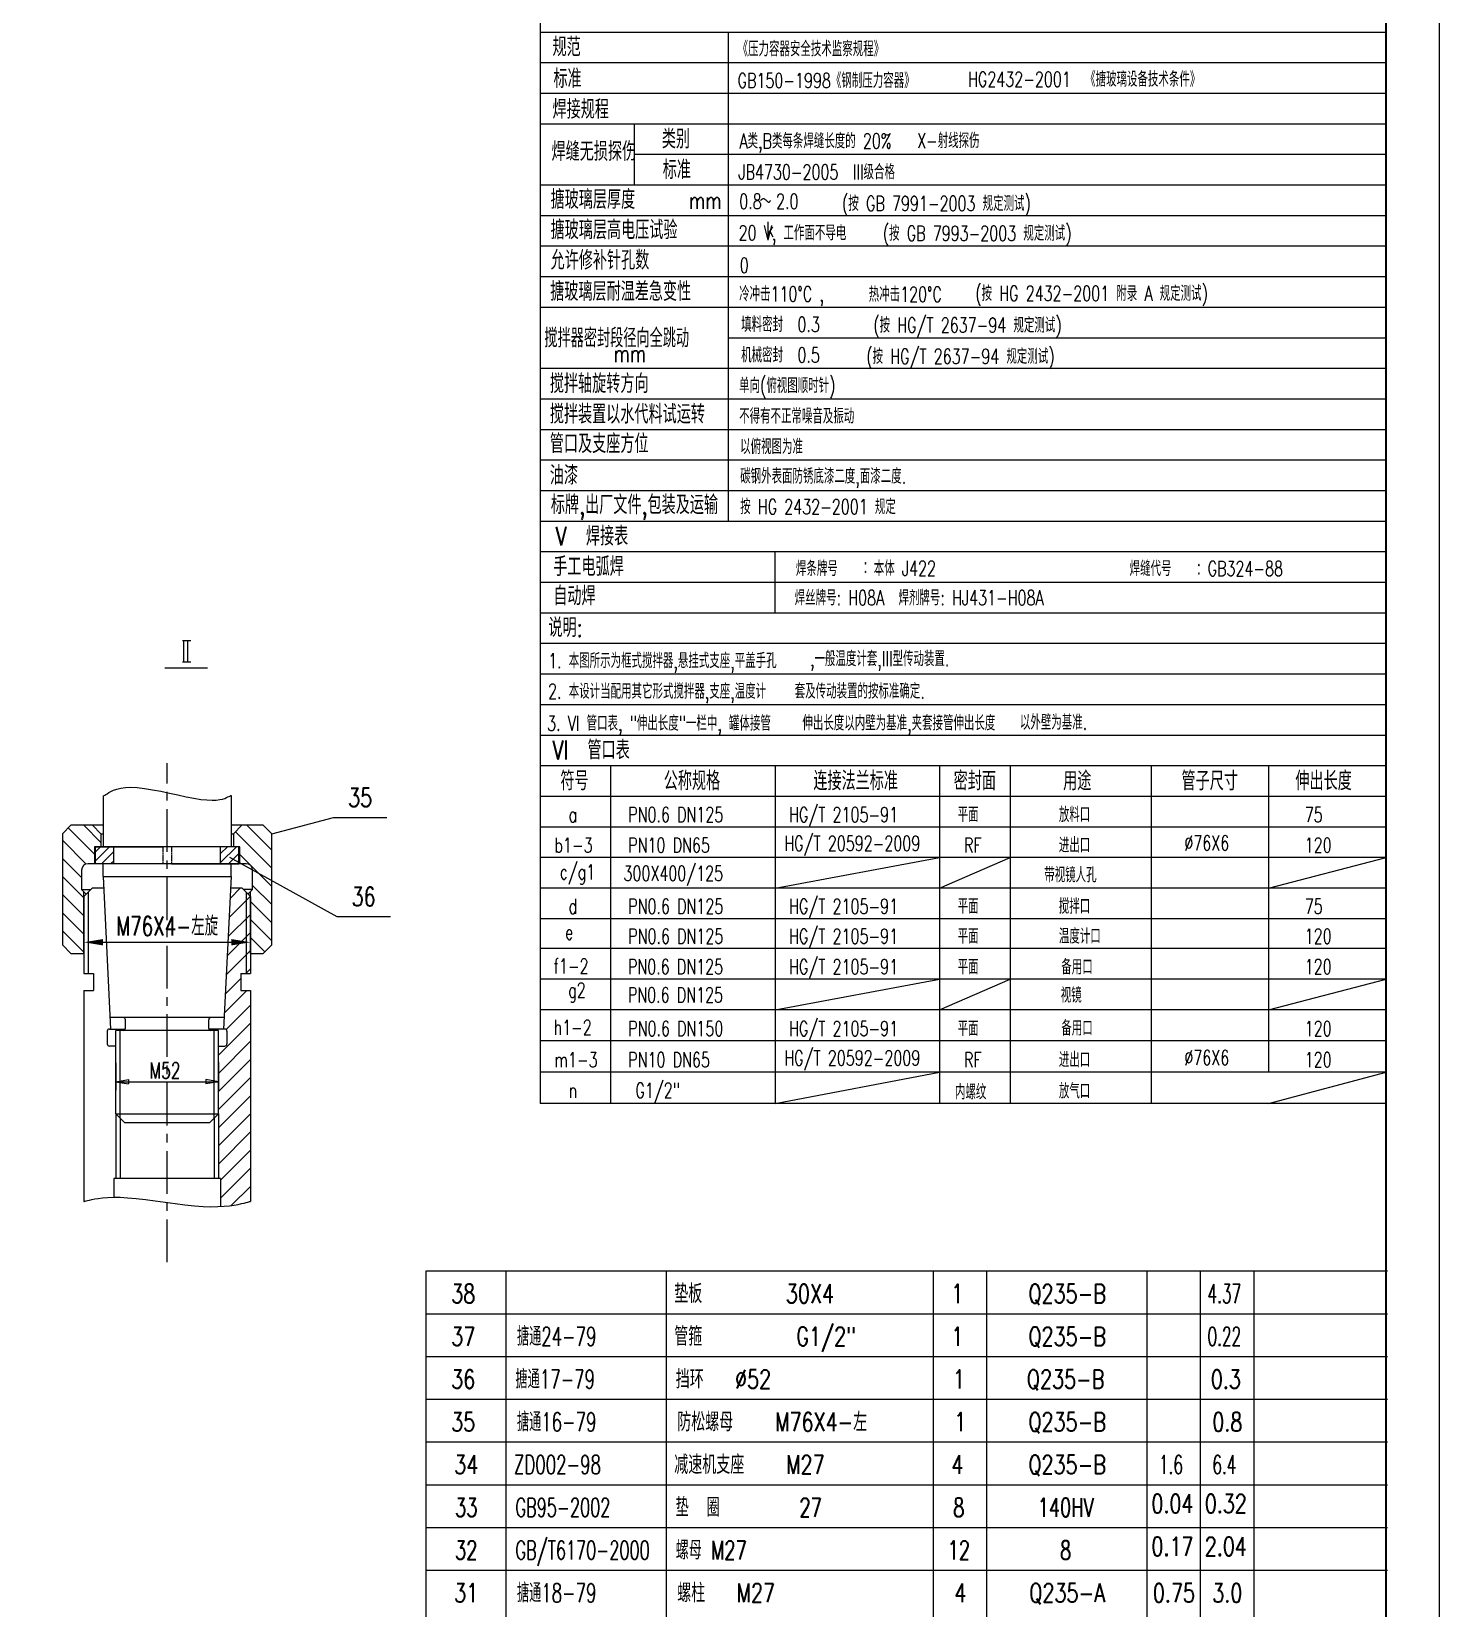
# Model space of a CAD drawing. Extents: x 21069 to 28494, y -750 to 9762.
# Drawn here: x 25199 to 28494, y 3260 to 6949 of the extents above; entities that cross this region are included whole.
import ezdxf
from ezdxf.enums import TextEntityAlignment as Align

# ---------------------------------------------------------------- set-up
doc = ezdxf.new("R2010")
doc.units = 0
doc.header["$LTSCALE"] = 8
for name, pattern in [('ACAD_ISO10W100', [18, 12, -3, 0, -3]), ('CENTER', [2, 1.25, -0.25, 0.25, -0.25]), ('HIDDEN', [0.375, 0.25, -0.125])]:
    doc.linetypes.add(name, pattern=pattern)
for name, color, linetype in [('1', 1, 'Continuous'), ('2', 7, 'CENTER'), ('3', 7, 'HIDDEN'), ('5', 7, 'Continuous'), ('K1', 4, 'Continuous'), ('tank', 1, 'Continuous'), ('tanky', 7, 'Continuous'), ('图层2', 4, 'ACAD_ISO10W100')]:
    doc.layers.add(name, color=color, linetype=linetype)
doc.layers.add('标注', color=7, linetype='Continuous', lineweight=13)
doc.styles.add('hzfs', font='simplex.shx', dxfattribs={"width": 0.7, "bigfont": 'hzfs.shx'})
doc.dimstyles.new('PVCAD$0', dxfattribs={"dimscale": 15, "dimtxt": 3, "dimasz": 3, "dimexe": 2, "dimexo": 1, "dimgap": 1, "dimtad": 1, "dimdec": 0, "dimzin": 0, "dimdsep": 46, "dimtxsty": 'hzfs', "dimcen": 2.5, "dimclrd": 4, "dimclre": 4, "dimadec": 0, "dimazin": 0, "dimtfac": 1, "dimtmove": 0, "dimatfit": 0, "dimfxl": 1, "dimarcsym": 0})

# ---------------------------------------------------------------- blocks, each defined once
blk = doc.blocks.new('*D110')
for p, q in [((-320.183002, 414.382315), (-320.180446, 414.382922)), ((-320.180446, 414.382922), (-320.16255, 414.387173)), ((-320.16255, 414.387173), (-320.113976, 414.398709)), ((-320.113976, 414.398709), (-320.019385, 414.421173)), ((-320.019385, 414.421173), (-319.863437, 414.45821)), ((-319.863437, 414.45821), (-319.630794, 414.513462)), ((-319.630794, 414.513462), (-319.306116, 414.590571)), ((-319.306116, 414.590571), (-318.874064, 414.693181)), ((-318.874064, 414.693181), (-318.319703, 414.821791)), ((-318.319703, 414.821791), (-317.629714, 414.964325)), ((-317.629714, 414.964325), (-316.791181, 415.105565)), ((-316.791181, 415.105565), (-315.791188, 415.230292)), ((-315.791188, 415.230292), (-314.616822, 415.323285)), ((-314.616822, 415.323285), (-313.255165, 415.369327)), ((-313.255165, 415.369327), (-311.693303, 415.353198)), ((-311.693303, 415.353198), (-309.91832, 415.259678)), ((-309.91832, 415.259678), (-307.928555, 415.080053)), ((-307.928555, 415.080053), (-305.767363, 414.831618)), ((-305.767363, 414.831618), (-303.489352, 414.538173)), ((-303.489352, 414.538173), (-301.149133, 414.223517)), ((-301.149133, 414.223517), (-298.801314, 413.911451)), ((-298.801314, 413.911451), (-296.500504, 413.625773)), ((-296.500504, 413.625773), (-294.301312, 413.390283)), ((-294.301312, 413.390283), (-292.258347, 413.228781)), ((-292.258347, 413.228781), (-290.415598, 413.158348)), ((-288.774569, 413.169189), (-287.326146, 413.244789)), ((-287.326146, 413.244789), (-286.061213, 413.368636)), ((-286.061213, 413.368636), (-284.970655, 413.524216)), ((-284.970655, 413.524216), (-284.045356, 413.695015)), ((-284.045356, 413.695015), (-283.2762, 413.864519)), ((-283.2762, 413.864519), (-282.654073, 414.016215)), ((-282.654073, 414.016215), (-282.168505, 414.137057)), ((-282.168505, 414.137057), (-281.80361, 414.227867)), ((-281.80361, 414.227867), (-281.54215, 414.292935)), ((-281.54215, 414.292935), (-281.366886, 414.336553)), ((-281.366886, 414.336553), (-281.260578, 414.363009)), ((-281.260578, 414.363009), (-281.183002, 414.382315)), ((-281.205988, 414.376595), (-281.185875, 414.3816)), ((-290.415598, 413.158348), (-288.774569, 413.169189))]:
    blk.add_line(p, q)
blk = doc.blocks.new('*D111')
for p, q in [((-315.683002, 509.186114), (-315.681154, 509.187266)), ((-315.681154, 509.187266), (-315.66822, 509.19533)), ((-315.66822, 509.19533), (-315.633114, 509.217218)), ((-315.633114, 509.217218), (-315.564749, 509.259841)), ((-315.564749, 509.259841), (-315.452039, 509.330112)), ((-315.452039, 509.330112), (-315.283899, 509.434943)), ((-315.283899, 509.434943), (-315.04924, 509.581245)), ((-315.04924, 509.581245), (-314.736979, 509.77593)), ((-314.736979, 509.77593), (-314.335133, 510.02064)), ((-314.335133, 510.02064), (-313.828147, 510.295934)), ((-313.828147, 510.295934), (-313.199569, 510.577099)), ((-313.199569, 510.577099), (-312.432948, 510.839425)), ((-312.432948, 510.839425), (-311.511833, 511.058199)), ((-311.511833, 511.058199), (-310.419772, 511.208709)), ((-310.419772, 511.208709), (-309.140315, 511.266245)), ((-309.140315, 511.266245), (-307.65701, 511.206094)), ((-307.65701, 511.206094), (-305.965695, 511.013166)), ((-305.965695, 511.013166), (-304.111358, 510.710859)), ((-304.111358, 510.710859), (-302.151276, 510.332192)), ((-302.151276, 510.332192), (-300.142726, 509.910184)), ((-300.142726, 509.910184), (-298.142985, 509.477855)), ((-298.142985, 509.477855), (-296.209329, 509.068222)), ((-286.441103, 508.998497), (-286.190871, 509.1205)), ((-286.190871, 509.1205), (-286.002826, 509.212183)), ((-286.002826, 509.212183), (-285.868085, 509.277877)), ((-285.868085, 509.277877), (-285.777765, 509.321913)), ((-285.777765, 509.321913), (-285.72298, 509.348624)), ((-285.72298, 509.348624), (-285.683002, 509.368115)), ((-285.694847, 509.36234), (-285.684483, 509.367394)), ((-296.209329, 509.068222), (-294.399037, 508.714306)), ((-294.399037, 508.714306), (-292.769383, 508.449126)), ((-292.769383, 508.449126), (-291.364624, 508.296939)), ((-291.364624, 508.296939), (-290.176926, 508.246956)), ((-290.176926, 508.246956), (-289.185433, 508.279626)), ((-289.185433, 508.279626), (-288.36929, 508.375399)), ((-288.36929, 508.375399), (-287.707641, 508.514723)), ((-287.707641, 508.514723), (-287.17963, 508.678048)), ((-287.17963, 508.678048), (-286.764403, 508.845823)), ((-286.764403, 508.845823), (-286.441103, 508.998497))]:
    blk.add_line(p, q)
blk = doc.blocks.new('*D112')
at = {"layer": '5'}
for p, q in [((-317.683002, 495.628834), (-323.805991, 501.751823)), ((-316.183002, 498.371474), (-320.18634, 502.374812)), ((-319.609662, 493.312853), (-325.183002, 498.886193)), ((-320.683002, 490.143552), (-325.183002, 494.643552)), ((-320.183002, 485.400911), (-325.183002, 490.400911)), ((-320.183002, 481.158271), (-325.183002, 486.158271)), ((-320.183002, 476.91563), (-325.183002, 481.91563)), ((-320.183002, 472.672989), (-325.183002, 477.672989))]:
    blk.add_line(p, q, dxfattribs=at)
blk = doc.blocks.new('*D113')
at = {"layer": '5'}
for p, q in [((-276.183002, 496.55524), (-282.002574, 502.374812)), ((-276.183002, 492.3126), (-284.714108, 500.843706)), ((-276.183002, 488.069959), (-283.683002, 495.569959)), ((-276.183002, 483.827318), (-280.683002, 488.327318)), ((-276.183002, 479.584678), (-281.183002, 484.584678)), ((-276.183002, 475.342037), (-281.183002, 480.342037)), ((-277.82071, 472.737104), (-281.183002, 476.099396))]:
    blk.add_line(p, q, dxfattribs=at)
blk = doc.blocks.new('*D114')
at = {"layer": '5'}
for p, q in [((-317.433002, 494.084294), (-314.142484, 497.374812)), ((-317.433002, 496.205615), (-316.263805, 497.374812)), ((-316.021164, 493.374812), (-313.183002, 496.212974)), ((-313.899844, 493.374812), (-313.183002, 494.091654))]:
    blk.add_line(p, q, dxfattribs=at)
blk = doc.blocks.new('*D115')
at = {"layer": '5'}
for p, q in [((-288.183002, 493.63581), (-284.443999, 497.374812)), ((-288.183002, 495.75713), (-286.56532, 497.374812)), ((-286.322679, 493.374812), (-283.933002, 495.764489)), ((-284.201359, 493.374812), (-283.933002, 493.643169))]:
    blk.add_line(p, q, dxfattribs=at)
blk = doc.blocks.new('*D116')
at = {"layer": '5'}
for p, q in [((-312.683002, 446.797658), (-312.683002, 440.383478)), ((-288.683002, 446.998302), (-288.683002, 440.383478)), ((-312.683002, 442.383478), (-309.72382, 442.876675)), ((-309.72382, 442.876675), (-309.72382, 441.890281)), ((-288.683002, 442.383478), (-291.642184, 442.876675)), ((-291.642184, 442.876675), (-291.642184, 441.890281)), ((-312.683002, 442.383478), (-288.683002, 442.383478)), ((-312.683002, 442.383478), (-309.72382, 441.890281)), ((-288.683002, 442.383478), (-291.642184, 441.890281))]:
    blk.add_line(p, q, dxfattribs=at)
blk = doc.blocks.new('*D166')
at = {"color": 4, "linetype": 'ByBlock', "lineweight": -2}
for p, q in [((25321.2, 4806.2), (25321.2, 4788.8)), ((25366.2, 4818.8), (25666.2, 4818.8)), ((25711.2, 4814.6), (25711.2, 4788.8))]:
    blk.add_line(p, q, dxfattribs=at)
at = {"color": 4, "linetype": 'ByBlock'}
for points in [[(25366.2, 4826.3), (25366.2, 4811.3), (25321.2, 4818.8)], [(25666.2, 4826.3), (25666.2, 4811.3), (25711.2, 4818.8)]]:
    blk.add_solid(points, dxfattribs=at)
at = {"layer": 'Defpoints', "color": 0, "linetype": 'ByBlock'}
for p in [(25321.2, 4821.2), (25711.2, 4829.6), (25711.2, 4818.8)]:
    blk.add_point(p, dxfattribs=at)
at = {"color": 0, "linetype": 'ByBlock', "lineweight": 13, "insert": (25516.2, 4856.7), "char_height": 45, "attachment_point": 5, "style": 'hzfs'}
blk.add_mtext('M76X4-左旋', dxfattribs=at)

msp = doc.modelspace()

# ---------------------------------------------------------------- linework, layer by layer
for p, q in [((28493.963, -750.158), (28493.963, 9762.342)), ((25321.198, 4792.368), (25321.198, 4937.368)), ((25331.198, 4935.799), (25331.198, 4745.799)), ((25701.198, 4935.799), (25701.198, 4745.799)), ((25711.198, 4792.368), (25711.198, 4937.368)), ((25406.198, 4407.368), (25406.198, 4612.368)), ((25626.198, 4407.368), (25626.198, 4612.368)), ((25396.198, 4417.368), (25396.198, 4265.799)), ((25636.198, 4417.368), (25636.198, 4265.799))]:
    msp.add_line(p, q)
at = {"lineweight": 13}
for p, q in [((26904.961, 6553.914), (26904.964, 6553.917)), ((26904.964, 6553.917), (26904.982, 6553.936)), ((26904.982, 6553.936), (26905.033, 6553.988)), ((26905.033, 6553.988), (26905.132, 6554.089)), ((26905.132, 6554.089), (26905.295, 6554.256)), ((26905.295, 6554.256), (26905.538, 6554.505)), ((26905.538, 6554.505), (26905.877, 6554.852)), ((26905.877, 6554.852), (26906.329, 6555.315)), ((26906.329, 6555.315), (26906.904, 6555.895)), ((26906.904, 6555.895), (26907.597, 6556.542)), ((26907.597, 6556.542), (26908.397, 6557.192)), ((26908.397, 6557.192), (26909.293, 6557.781)), ((26909.293, 6557.781), (26910.275, 6558.246)), ((26910.275, 6558.246), (26911.332, 6558.521)), ((26911.332, 6558.521), (26912.452, 6558.543)), ((26912.452, 6558.543), (26913.627, 6558.247)), ((26913.627, 6558.247), (26914.843, 6557.597)), ((26914.843, 6557.597), (26916.083, 6556.66)), ((26916.083, 6556.66), (26917.33, 6555.53)), ((26917.33, 6555.53), (26918.564, 6554.303)), ((26918.564, 6554.303), (26919.769, 6553.072)), ((26919.769, 6553.072), (26920.924, 6551.932)), ((26920.924, 6551.932), (26922.012, 6550.978)), ((26922.012, 6550.978), (26923.015, 6550.304)), ((26923.015, 6550.304), (26923.917, 6549.978)), ((26923.917, 6549.978), (26924.721, 6549.965)), ((26924.721, 6549.965), (26925.43, 6550.201)), ((26925.43, 6550.201), (26926.048, 6550.625)), ((26926.048, 6550.625), (26926.581, 6551.174)), ((26926.581, 6551.174), (26927.033, 6551.786)), ((26927.033, 6551.786), (26927.409, 6552.398)), ((26927.409, 6552.398), (26927.713, 6552.948)), ((26927.713, 6552.948), (26927.95, 6553.386)), ((26927.95, 6553.386), (26928.128, 6553.715)), ((26928.128, 6553.715), (26928.256, 6553.951)), ((26928.256, 6553.951), (26928.341, 6554.11)), ((26928.341, 6554.11), (26928.393, 6554.205)), ((26928.393, 6554.205), (26928.431, 6554.276)), ((26928.42, 6554.255), (26928.43, 6554.273)), ((28368.963, 6232.342), (26828.963, 6232.342)), ((26938.963, 5588.842), (26938.963, 5731.842)), ((28368.963, 5231.342), (26388.963, 5231.342)), ((26553.963, 5231.342), (26553.963, 4441.722)), ((26938.963, 5231.342), (26938.963, 4441.722)), ((27323.963, 5231.342), (27323.963, 4441.722)), ((27488.963, 5231.342), (27488.963, 4441.722)), ((27818.963, 5231.342), (27818.963, 4441.722)), ((28093.963, 5231.342), (28093.963, 4514.782)), ((28368.963, 5159.842), (26388.963, 5159.842)), ((28368.963, 5159.842), (26388.963, 5159.842)), ((28368.963, 5088.342), (26388.963, 5088.342)), ((28368.963, 5016.842), (26388.963, 5016.842)), ((26938.963, 4945.342), (27323.963, 5016.842)), ((27323.963, 4945.342), (27488.963, 5016.842)), ((28368.963, 4945.342), (26388.963, 4945.342)), ((28368.963, 4873.842), (26388.963, 4873.842)), ((28368.963, 4803.902), (26388.963, 4803.902)), ((28368.963, 4732.402), (26388.963, 4732.402)), ((26938.963, 4660.902), (27323.963, 4732.402)), ((27323.963, 4660.902), (27488.963, 4732.402)), ((28368.963, 4660.902), (26388.963, 4660.902)), ((28368.963, 4587.842), (26388.963, 4587.842)), ((28368.963, 4514.782), (26388.963, 4514.782)), ((26938.963, 4441.722), (27323.963, 4514.782))]:
    msp.add_line(p, q, dxfattribs=at)
at = {"linetype": 'ByBlock', "lineweight": 13}
for p, q in [((28093.963, 4945.342), (28368.963, 5016.842)), ((28093.963, 4660.902), (28368.963, 4732.402)), ((28093.963, 4441.722), (28368.963, 4514.782))]:
    msp.add_line(p, q, dxfattribs=at)
at = {"layer": '1', "color": 0}
for p, q in [((25551.99, 5524.99), (25571.99, 5524.99)), ((25555.614, 5474.787), (25555.614, 5524.787)), ((25565.069, 5474.71), (25565.069, 5524.71)), ((25551.99, 5474.99), (25571.99, 5474.99))]:
    msp.add_line(p, q, dxfattribs=at)
at = {"layer": '1'}
for p, q in [((25366.198, 5160.481), (25366.198, 5042.368)), ((25666.198, 5162.301), (25666.198, 5042.368)), ((25291.198, 5092.368), (25271.198, 5072.368)), ((25366.198, 5092.368), (25291.198, 5092.368)), ((25361.198, 5072.368), (25341.198, 5092.368)), ((25741.198, 5092.368), (25666.198, 5092.368)), ((25671.198, 5072.368), (25691.198, 5092.368)), ((25761.198, 5072.368), (25741.198, 5092.368)), ((25271.198, 5072.368), (25271.198, 4812.368)), ((25361.198, 5072.368), (25361.198, 5042.368)), ((25361.198, 5072.368), (25366.198, 5072.368)), ((25666.198, 5072.368), (25671.198, 5072.368)), ((25671.198, 5072.368), (25671.198, 5042.368)), ((25761.198, 4812.368), (25761.198, 5072.368)), ((25686.198, 5042.368), (25346.198, 5042.368)), ((25346.198, 5042.368), (25346.198, 5002.368)), ((25348.698, 5002.368), (25348.698, 5042.368)), ((25348.698, 5042.368), (25506.198, 5042.368)), ((25391.198, 5002.368), (25391.198, 5042.368)), ((25683.698, 5042.368), (25479.156, 5042.368)), ((25641.198, 5002.368), (25641.198, 5042.368)), ((25683.698, 5002.368), (25683.698, 5042.368)), ((25686.198, 5002.368), (25686.198, 5042.368)), ((25316.198, 4987.368), (25316.198, 4942.368)), ((25701.198, 5002.368), (25331.198, 5002.368)), ((25506.198, 5002.368), (25348.698, 5002.368)), ((25366.198, 4972.368), (25366.198, 5002.368)), ((25526.198, 5002.368), (25683.698, 5002.368)), ((25666.198, 4972.368), (25666.198, 5002.368)), ((25716.198, 4942.368), (25716.198, 4987.368)), ((25341.198, 4945.799), (25321.198, 4925.799)), ((25341.198, 4945.799), (25368.698, 4945.799)), ((25366.198, 4972.368), (25666.198, 4972.368)), ((25366.198, 4972.368), (25384.011, 4615.799)), ((25666.198, 4972.368), (25648.385, 4615.799)), ((25663.698, 4945.799), (25691.198, 4945.799)), ((25711.198, 4925.799), (25691.198, 4945.799)), ((25316.198, 4942.368), (25337.766, 4942.368)), ((25316.198, 4942.368), (25326.982, 4931.584)), ((25321.198, 4925.799), (25321.198, 4745.799)), ((25716.198, 4942.368), (25694.629, 4942.368)), ((25716.198, 4942.368), (25705.414, 4931.584)), ((25711.198, 4925.799), (25711.198, 4745.799)), ((25271.198, 4812.368), (25291.198, 4792.368)), ((25741.198, 4792.368), (25761.198, 4812.368)), ((25291.198, 4792.368), (25321.198, 4792.368)), ((25711.198, 4792.368), (25741.198, 4792.368)), ((25321.198, 4745.799), (25343.698, 4745.799)), ((25343.698, 4745.799), (25343.698, 4705.799)), ((25688.698, 4745.799), (25688.698, 4705.799)), ((25688.698, 4745.799), (25711.198, 4745.799)), ((25321.198, 4705.799), (25343.698, 4705.799)), ((25321.198, 4705.799), (25321.198, 4212.443)), ((25688.698, 4705.799), (25711.198, 4705.799)), ((25711.198, 4705.799), (25711.198, 4212.443)), ((25381.198, 4615.799), (25418.698, 4615.799)), ((25649.712, 4642.368), (25382.684, 4642.368)), ((25396.198, 4417.368), (25396.198, 4612.368)), ((25636.198, 4612.368), (25396.198, 4612.368)), ((25418.698, 4617.368), (25418.698, 4637.368)), ((25613.698, 4617.368), (25613.698, 4637.368)), ((25651.198, 4615.799), (25613.698, 4615.799)), ((25636.198, 4417.368), (25636.198, 4612.368)), ((25376.198, 4610.799), (25376.198, 4580.799)), ((25396.198, 4575.799), (25381.198, 4575.799)), ((25636.198, 4575.799), (25651.198, 4575.799)), ((25656.198, 4610.799), (25656.198, 4580.799)), ((25396.198, 4417.368), (25416.198, 4397.368)), ((25396.198, 4417.368), (25636.198, 4417.368)), ((25406.198, 4407.368), (25406.198, 4265.799)), ((25416.198, 4397.368), (25616.198, 4397.368)), ((25636.198, 4417.368), (25616.198, 4397.368)), ((25626.198, 4407.368), (25626.198, 4265.799)), ((25641.198, 4265.799), (25391.198, 4265.799)), ((25391.198, 4265.799), (25391.198, 4222.305)), ((25641.198, 4265.799), (25641.198, 4200.62))]:
    msp.add_line(p, q, dxfattribs=at)
for centre, radius, start, end in [((25331.198, 4987.368), 15, 90, 180), ((25701.198, 4987.368), 15, 0, 90), ((25381.198, 4610.799), 5, 90, 180), ((25413.698, 4637.368), 5, 0, 90), ((25413.698, 4617.368), 5, 270, 0), ((25618.698, 4637.368), 5, 90, 180), ((25618.698, 4617.368), 5, 180, 270), ((25651.198, 4610.799), 5, 0, 90), ((25381.198, 4580.799), 5, 180, 270), ((25651.198, 4580.799), 5, 270, 0)]:
    msp.add_arc(centre, radius, start, end, dxfattribs=at)
at = {"layer": '3'}
for p, q in [((25506.198, 5042.368), (25506.198, 5002.368)), ((25526.198, 5042.368), (25526.198, 5002.368))]:
    msp.add_line(p, q, dxfattribs=at)
at = {"layer": '5', "color": 0}
msp.add_line((25510.642, 5460.855), (25610.642, 5460.855), dxfattribs=at)
at = {"layer": '5'}
for p, q in [((25663.65, 4921.364), (25688.085, 4945.799)), ((25661.419, 4876.706), (25711.198, 4926.485)), ((25659.188, 4832.049), (25711.198, 4884.059)), ((25656.957, 4787.392), (25711.198, 4841.633)), ((25654.726, 4742.734), (25711.198, 4799.206)), ((25652.495, 4698.077), (25688.698, 4734.28)), ((25700.218, 4745.799), (25711.198, 4756.78)), ((25700.218, 4745.799), (25701.198, 4746.78)), ((25650.264, 4653.419), (25702.644, 4705.799)), ((25654.124, 4614.853), (25711.198, 4671.927)), ((25636.198, 4554.5), (25711.198, 4629.5)), ((25636.198, 4512.074), (25711.198, 4587.074)), ((25636.198, 4469.648), (25711.198, 4544.648)), ((25636.198, 4427.221), (25711.198, 4502.221)), ((25636.198, 4384.795), (25711.198, 4459.795)), ((25636.198, 4342.368), (25711.198, 4417.368)), ((25636.198, 4299.942), (25711.198, 4374.942)), ((25641.198, 4262.516), (25711.198, 4332.516)), ((25641.198, 4220.089), (25711.198, 4290.089)), ((25666.411, 4202.876), (25711.198, 4247.663))]:
    msp.add_line(p, q, dxfattribs=at)
at = {"layer": 'K1', "const_width": 5}
msp.add_lwpolyline([(21193.963, -625.158), (21193.963, 9449.842), (28368.963, 9449.842), (28368.963, -625.158)], close=True, dxfattribs=at)
at = {"layer": 'tank', "linetype": 'ByBlock', "lineweight": 13}
for p, q in [((26122.447, 99.842), (26122.447, 4049.842)), ((26122.447, 4049.842), (28372.447, 4049.842))]:
    msp.add_line(p, q, dxfattribs=at)
at = {"layer": 'tanky', "linetype": 'ByBlock', "lineweight": 13}
for p, q in [((25761.198, 5072.368), (25905.554, 5110.508)), ((25905.554, 5110.508), (26030.554, 5110.508)), ((25661.892, 5018.102), (25913.631, 4878.705)), ((25913.631, 4878.705), (26038.631, 4878.705)), ((26309.947, 99.842), (26309.947, 4049.842)), ((26684.947, 99.842), (26684.947, 4049.842)), ((27309.947, 99.842), (27309.947, 4049.842)), ((27434.947, 99.842), (27434.947, 4049.842)), ((27809.947, 99.842), (27809.947, 4049.842)), ((27934.947, 174.842), (27934.947, 4049.842)), ((28059.947, 99.842), (28059.947, 4049.842)), ((26122.447, 3949.842), (28372.447, 3949.842)), ((26122.447, 3849.842), (28372.447, 3849.842)), ((26122.447, 3749.842), (28372.447, 3749.842)), ((26122.447, 3649.842), (28372.447, 3649.842)), ((26122.447, 3549.842), (28372.447, 3549.842)), ((26122.447, 3449.842), (28372.447, 3449.842)), ((26122.447, 3349.842), (28372.447, 3349.842))]:
    msp.add_line(p, q, dxfattribs=at)
at = {"layer": '图层2', "linetype": 'CENTER', "ltscale": 10}
msp.add_line((25516.198, 4070.416), (25516.198, 5237.595), dxfattribs=at)
at = {"layer": '标注', "color": 1, "lineweight": 13}
for p in [(26388.963, 9449.842), (28368.963, 4441.722)]:
    msp.add_line(p, (26388.963, 4441.722), dxfattribs=at)
at = {"layer": '标注', "lineweight": 13}
for p, q in [((28368.963, 9449.842), (28368.963, 4015.842)), ((28368.963, 6947.342), (26388.963, 6947.342)), ((26828.963, 6947.342), (26828.963, 5803.342)), ((28368.963, 6875.842), (26388.963, 6875.842)), ((28368.963, 6804.342), (26388.963, 6804.342)), ((28368.963, 6732.842), (26388.963, 6732.842)), ((26608.963, 6732.842), (26608.963, 6589.842)), ((28368.963, 6661.342), (26608.963, 6661.342)), ((28368.963, 6589.842), (26388.963, 6589.842)), ((28368.963, 6518.342), (26388.963, 6518.342)), ((28368.963, 6446.842), (26388.963, 6446.842)), ((28368.963, 6375.342), (26388.963, 6375.342)), ((28368.963, 6303.842), (26388.963, 6303.842)), ((28368.963, 6160.842), (26388.963, 6160.842)), ((28368.963, 6089.342), (26388.963, 6089.342)), ((28368.963, 6017.842), (26388.963, 6017.842)), ((28368.963, 5946.342), (26388.963, 5946.342)), ((28368.963, 5874.842), (26388.963, 5874.842)), ((28368.963, 5803.342), (26388.963, 5803.342)), ((28368.963, 5731.842), (26388.963, 5731.842)), ((28368.963, 5660.342), (26388.963, 5660.342)), ((28368.963, 5588.842), (26388.963, 5588.842)), ((28368.963, 5517.342), (26388.963, 5517.342)), ((28368.963, 5445.842), (26388.963, 5445.842)), ((28368.963, 5374.342), (26388.963, 5374.342)), ((28368.963, 5302.842), (26388.963, 5302.842)), ((28368.963, 5231.342), (26388.963, 5231.342))]:
    msp.add_line(p, q, dxfattribs=at)

# ---------------------------------------------------------------- block references
at = {"xscale": 10, "yscale": 10, "zscale": 10}
for name in ['*D116', '*D110']:
    msp.add_blockref(name, (28523.028, 68.62), dxfattribs=at)
at = {"layer": '5', "xscale": 10, "yscale": 10, "zscale": 10}
for name in ['*D111', '*D112', '*D113', '*D114', '*D115']:
    msp.add_blockref(name, (28523.028, 68.62), dxfattribs=at)

# ---------------------------------------------------------------- texts
at = {"lineweight": 13, "style": 'hzfs'}
for s, height, width, p in [('《压力容器安全技术监察规程》', 35, 0.7, (26851.289, 6891.319)), ('GB150-1998《钢制压力容器》', 35, 0.7, (26851.289, 6817.259)), ('HG2432-2001  《搪玻璃设备技术条件》', 35, 0.7, (27390.652, 6820.334)), ('A类,B类每条焊缝长度的 20%%%', 35, 0.7, (26855.778, 6675.872)), ('X-射线探伤', 35, 0.7, (27271.296, 6676.463)), ('JB4730-2005  III级合格', 35, 0.7, (26853.127, 6603.244)), ('0.8  2.0', 35, 0.7, (26855.27, 6534.4)), ('(按 GB 7991-2003 规定测试)', 35, 0.7, (27095.752, 6529.605)), ('20 V, 工作面不导电', 35, 0.7, (26853.697, 6460.888)), ('k', 35, 0.7, (26918.172, 6468.772)), ('(按 GB 7993-2003 规定测试)', 35, 0.7, (27191.066, 6459.858)), ('0', 35, 0.7, (26856.298, 6385.049)), ('冷冲击110%%dC ,', 35, 0.7, (26854.895, 6317.988)), ('热冲击120%%dC', 35, 0.7, (27158.276, 6317.116)), ('(按 HG 2432-2001 附录 A 规定测试)', 35, 0.7, (27407.593, 6319.196)), ('填料密封  0.3', 35, 0.7, (26859.658, 6246.524)), ('(按 HG/T 2637-94 规定测试)', 35, 0.7, (27168.946, 6244.958)), ('机械密封  0.5', 35, 0.7, (26859.658, 6175.024)), ('(按 HG/T 2637-94 规定测试)', 35, 0.7, (27152.516, 6171.893)), ('单向(俯视图顺时针)', 35, 0.7, (26854.895, 6103.639)), ('不得有不正常噪音及振动', 35, 0.7, (26854.895, 6032.189)), ('以俯视图为准', 35, 0.7, (26857.277, 5960.74)), ('碳钢外表面防锈底漆二度,面漆二度.', 35, 0.7, (26857.277, 5891.671)), ('按 HG 2432-2001 规定', 35, 0.7, (26857.277, 5820.222)), ('焊条牌号', 35, 0.7, (26987.807, 5675.593)), (':', 35, 0.7, (27145.48, 5683.564)), ('本体 J422  ', 35, 0.7, (27169.934, 5675.909)), ('焊缝代号', 35, 0.7, (27768.74, 5675.593)), (':', 35, 0.7, (27925.425, 5679.743)), ('GB324-88', 35, 0.7, (27951.367, 5675.593)), ('焊丝牌号: H08A  焊剂牌号: HJ431-H08A', 35, 0.7, (26984.954, 5607.108)), ('1. 本图所示为框式搅拌器,悬挂式支座,平盖手孔', 35, 0.7, (26407.808, 5459.976)), (' ,一般温度计套,III型传动装置.', 35, 0.7, (27003.979, 5464.536)), ('2. 本设计当配用其它形式搅拌器,支座,温度计', 35, 0.7, (26407.808, 5388.476)), ('套及传动装置的按标准确定.', 35, 0.7, (26984.974, 5388.705)), ('3. VI 管口表, "伸出长度"一栏中, 罐体接管', 35, 0.7, (26405.549, 5313.606)), ('伸出长度以内壁为基准,夹套接管伸出长度', 35, 0.7, (27003.014, 5314.306)), ('以外壁为基准.', 35, 0.7, (27511.983, 5315.914)), ('符号', 44, 0.75, (26436.604, 5174.36)), ('公称规格', 44, 0.75, (26678.55, 5174.36)), ('连接法兰标准', 44, 0.75, (27028.606, 5174.36)), ('密封面', 44, 0.75, (27357.096, 5174.131)), ('用途', 44, 0.75, (27613.173, 5174.131)), ('管子尺寸', 44, 0.75, (27890.239, 5174.131)), ('伸出长度', 44, 0.75, (28156.844, 5174.359)), ('PN0.6 DN125', 35, 0.7, (26595.302, 5099.881)), ('HG/T 2105-91', 35, 0.7, (26971.775, 5099.881)), ('平面', 35, 0.7, (27366.271, 5099.881)), ('放料口', 35, 0.7, (27603.224, 5099.881)), ('75', 35, 0.7, (28178.579, 5099.881)), ('a', 35, 0.7, (26455.837, 5099.881)), ('b1-3', 35, 0.7, (26422.693, 5028.381)), ('PN10 DN65', 35, 0.7, (26595.302, 5028.381)), ('HG/T 20592-2009', 35, 0.7, (26960.649, 5032.608)), ('RF', 35, 0.7, (27381.152, 5028.381)), ('进出口', 35, 0.7, (27603.224, 5028.381)), ('%%C76X6', 35, 0.7, (27896.969, 5033.312)), ('120', 35, 0.7, (28178.579, 5028.381)), ('c/g1', 35, 0.7, (26434.983, 4965.904)), ('300X400/125', 35, 0.7, (26584.194, 4962.431)), ('带视镜人孔', 35, 0.7, (27568.933, 4958.839)), ('d', 35, 0.7, (26455.837, 4885.381)), ('PN0.6 DN125', 35, 0.7, (26595.302, 4885.381)), ('HG/T 2105-91', 35, 0.7, (26971.775, 4885.381)), ('平面', 35, 0.7, (27366.271, 4885.381)), ('搅拌口', 35, 0.7, (27603.224, 4885.381)), ('75', 35, 0.7, (28178.579, 4885.381)), (' e', 35, 0.7, (26430.901, 4824.757)), ('PN0.6 DN125', 35, 0.7, (26595.302, 4815.441)), ('HG/T 2105-91', 35, 0.7, (26971.775, 4815.441)), ('平面', 35, 0.7, (27366.271, 4815.441)), ('温度计口', 35, 0.7, (27603.224, 4815.441)), ('120', 35, 0.7, (28178.579, 4815.441)), ('f1-2', 35, 0.7, (26420.534, 4745.475)), ('PN0.6 DN125', 35, 0.7, (26594.75, 4743.941)), ('HG/T 2105-91', 35, 0.7, (26971.775, 4743.941)), ('平面', 35, 0.7, (27366.271, 4743.941)), ('备用口', 35, 0.7, (27608.892, 4743.453)), ('120', 35, 0.7, (28178.579, 4743.941)), ('g2', 35, 0.7, (26454.908, 4689.156)), ('PN0.6 DN125', 35, 0.7, (26594.581, 4677.991)), ('视镜', 35, 0.7, (27607.575, 4677.37)), ('h1-2', 35, 0.7, (26420.665, 4601.989)), ('PN0.6 DN150', 35, 0.7, (26595.302, 4599.381)), ('HG/T 2105-91', 35, 0.7, (26971.775, 4599.381)), ('平面', 35, 0.7, (27366.271, 4599.381)), ('备用口', 35, 0.7, (27608.892, 4600.453)), ('120', 35, 0.7, (28178.579, 4599.381)), ('m1-3', 35, 0.7, (26422.693, 4526.321)), ('PN10 DN65', 35, 0.7, (26595.302, 4526.321)), ('HG/T 20592-2009', 35, 0.7, (26960.649, 4530.548)), ('RF', 35, 0.7, (27381.152, 4526.321)), ('进出口', 35, 0.7, (27603.224, 4526.321)), ('%%C76X6', 35, 0.7, (27896.969, 4531.252)), ('120', 35, 0.7, (28178.579, 4526.321)), ('n', 35, 0.7, (26455.837, 4454.821)), ('G1/2"', 35, 0.7, (26612.152, 4454.821)), ('内螺纹', 35, 0.7, (27360.069, 4451.04)), ('放气口', 35, 0.7, (27603.224, 4453.26))]:
    msp.add_text(s, height=height, dxfattribs=dict(at, width=width)).set_placement(p)
at = {"layer": '2', "color": 7, "linetype": 'ByBlock', "lineweight": 13, "style": 'hzfs', "width": 0.7}
msp.add_text('M52', height=37.5, dxfattribs=at).set_placement((25475.31, 4500.13))
at = {"layer": 'tanky', "linetype": 'ByBlock', "lineweight": 13, "style": 'hzfs'}
for s, width, p in [('35', 0.75, (25968.054, 5135.508)), ('36', 0.75, (25976.131, 4903.705)), ('38', 0.75, (26209.229, 3974.842)), ('1', 0.75, (27365.479, 3974.842)), ('Q235-B', 0.75, (27622.447, 3974.842)), ('4.37', 0.6, (27990.479, 3974.842)), ('37', 0.75, (26209.229, 3874.842)), ('1', 0.75, (27365.479, 3874.842)), ('Q235-B', 0.75, (27622.447, 3874.842)), ('0.22', 0.6, (27990.479, 3874.842)), ('36', 0.75, (26209.229, 3774.842)), ('1', 0.75, (27368.963, 3774.842)), ('Q235-B', 0.75, (27618.963, 3774.842)), ('0.3', 0.75, (27993.963, 3774.842)), ('35', 0.75, (26209.229, 3674.842)), ('1', 0.75, (27372.447, 3674.842)), ('Q235-B', 0.75, (27622.447, 3674.842)), ('0.8', 0.75, (27997.447, 3674.842)), ('34', 0.75, (26216.197, 3574.842)), ('4', 0.75, (27365.479, 3574.842)), ('Q235-B', 0.75, (27622.447, 3574.842)), ('1.6', 0.6, (27865.479, 3574.842)), ('6.4', 0.6, (27990.479, 3574.842)), ('33', 0.7, (26216.197, 3474.842)), ('8', 0.7, (27368.963, 3474.842)), ('140HV', 0.7, (27618.963, 3474.842)), ('0.04', 0.75, (27868.963, 3483.683)), ('0.32', 0.75, (27993.963, 3483.683)), ('32', 0.7, (26216.197, 3374.842)), ('12', 0.7, (27368.963, 3374.842)), ('8', 0.7, (27618.963, 3374.842)), ('0.17', 0.75, (27868.963, 3383.683)), ('2.04', 0.75, (27993.963, 3383.683)), ('31', 0.75, (26216.197, 3274.842)), ('4', 0.75, (27372.447, 3274.842)), ('Q235-A', 0.75, (27622.447, 3274.842)), ('0.75', 0.75, (27872.447, 3274.842)), ('3.0', 0.75, (27997.447, 3274.842))]:
    msp.add_text(s, height=43.75, dxfattribs=dict(at, width=width)).set_placement(p, align=Align.CENTER)
for s, width, p in [('垫板        30X4', 0.75, (26702.979, 3974.842)), ('搪通24-79', 0.65, (26334.947, 3874.842)), ('管箍         G1/2"', 0.75, (26702.979, 3874.842)), ('搪通17-79', 0.65, (26331.463, 3774.842)), ('挡环   %%C52', 0.75, (26706.463, 3774.842)), ('搪通16-79', 0.65, (26334.947, 3674.842)), ('防松螺母    M76X4-左', 0.75, (26709.947, 3674.842)), ('ZD002-98', 0.65, (26327.979, 3574.842)), ('减速机支座    M27', 0.75, (26702.979, 3574.842)), ('GB95-2002', 0.63, (26331.463, 3474.842)), ('垫  圈        27', 0.7, (26706.463, 3474.842)), ('GB/T6170-2000', 0.63, (26331.463, 3374.842)), ('螺母 M27', 0.7, (26706.463, 3374.842)), ('搪通18-79', 0.65, (26334.947, 3274.842)), ('螺柱   M27', 0.75, (26709.947, 3274.842))]:
    msp.add_text(s, height=43.75, dxfattribs=dict(at, width=width)).set_placement(p)
at = {"layer": '标注', "lineweight": 13, "style": 'hzfs'}
for s, height, width, p in [('规范', 44, 0.75, (26418.152, 6891.319)), ('标准', 44, 0.75, (26420.396, 6817.259)), ('焊接规程', 44, 0.75, (26418.152, 6745.443)), ('类别', 44, 0.75, (26673.995, 6675.872)), ('焊缝无损探伤', 44, 0.75, (26415.908, 6646.697)), ('标准', 44, 0.75, (26676.239, 6604.056)), ('搪玻璃层厚度', 44, 0.75, (26413.648, 6534.4)), ('mm', 39.6, 0.75, (26737.652, 6534.4)), ('搪玻璃层高电压试验', 44, 0.75, (26413.648, 6463.386)), ('允许修补针孔数', 44, 0.75, (26413.648, 6392.371)), ('搪玻璃层耐温差急变性', 44, 0.75, (26412.778, 6319.262)), ('搅拌器密封段径向全跳动', 44, 0.7, (26399.06, 6210.343)), ('mm', 39.6, 0.75, (26560.976, 6176.002)), ('搅拌轴旋转方向', 44, 0.75, (26411.907, 6103.639)), ('搅拌装置以水代料试运转', 44, 0.75, (26411.907, 6032.189)), ('管口及支座方位', 44, 0.75, (26411.907, 5963.121)), ('油漆', 44, 0.75, (26411.907, 5889.29)), ('标牌,出厂文件,包装及运输', 44, 0.75, (26414.288, 5820.222)), ('V  焊接表', 44, 0.75, (26425.66, 5746.932)), ('手工电弧焊', 44, 0.75, (26419.952, 5675.593)), ('自动焊', 44, 0.75, (26419.952, 5607.108)), ('说明:', 44, 0.75, (26408.538, 5532.916)), ('VI  管口表', 44, 0.75, (26418.007, 5246.597))]:
    msp.add_text(s, height=height, dxfattribs=dict(at, width=width)).set_placement(p)

# ---------------------------------------------------------------- dimensions: what is measured, and where the dimension line sits
at = {"linetype": 'ByBlock', "lineweight": 13}
dim = msp.add_linear_dim(base=(25711.198, 4818.766), p1=(25321.198, 4821.152), p2=(25711.198, 4829.614), text='M76X4-左旋', dimstyle='PVCAD$0', dxfattribs=at)
dim.commit()
dim.dimension.update_dxf_attribs({"geometry": '*D166', "text_midpoint": (25516.198, 4856.716)})

doc.saveas('drawing.dxf')
